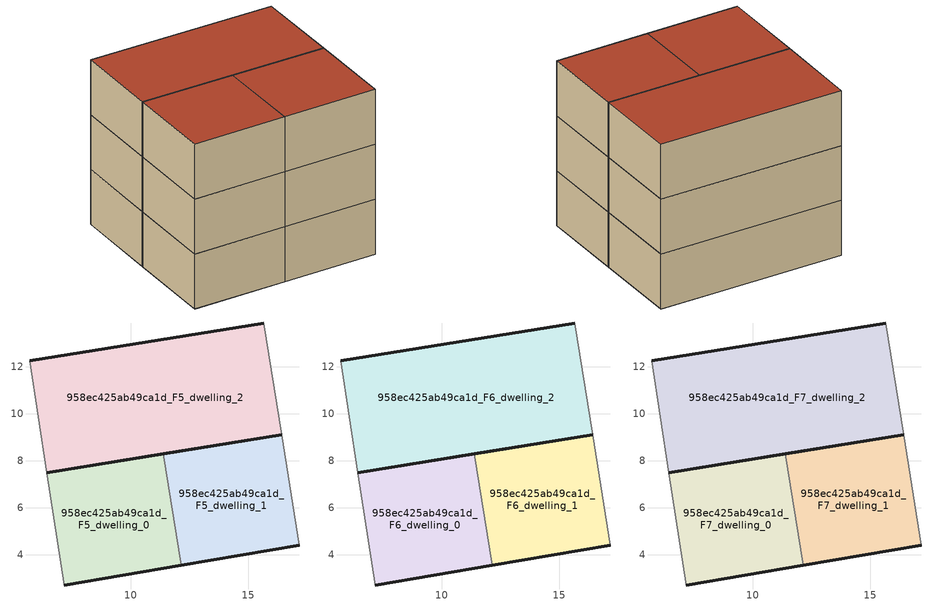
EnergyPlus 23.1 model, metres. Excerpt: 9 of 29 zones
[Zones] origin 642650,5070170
958ec425ab49ca1d_F5_dwelling_0
 floor to 958ec425ab49ca1d_F4_dwelling_0 (EU_floor_Construction): 12.16,3.57 11.39,8.3 6.43,7.5 7.17,2.72 z15
 wall outside (EU_wall_Construction): 6.43,7.5 11.39,8.3 / 12.16,3.57 7.17,2.72 z15:18
 wall adiabatic (EU_wall_Construction): 7.17,2.72 6.43,7.5 z15:18
 wall to 958ec425ab49ca1d_F5_dwelling_1 (EU_wall_Construction): 11.39,8.3 12.16,3.57 z15:18
958ec425ab49ca1d_F5_dwelling_1
 floor to 958ec425ab49ca1d_F4_dwelling_1 (EU_floor_Construction): 17.17,4.42 16.42,9.11 11.39,8.3 12.16,3.57 z15
 wall outside (EU_wall_Construction): 11.39,8.3 16.42,9.11 / 17.17,4.42 12.16,3.57 z15:18
 wall adiabatic (EU_wall_Construction): 16.42,9.11 17.17,4.42 z15:18
958ec425ab49ca1d_F5_dwelling_2
 floor to 958ec425ab49ca1d_F4_dwelling_2 (EU_floor_Construction): 16.42,9.11 15.65,13.86 5.7,12.26 6.43,7.5 z15
 wall outside (EU_wall_Construction): 5.7,12.26 15.65,13.86 / 16.42,9.11 6.43,7.5 z15:18
 wall adiabatic (EU_wall_Construction): 6.43,7.5 5.7,12.26 / 15.65,13.86 16.42,9.11 z15:18
958ec425ab49ca1d_F6_dwelling_0
 floor to 958ec425ab49ca1d_F5_dwelling_0 (EU_floor_Construction): 12.16,3.57 11.39,8.3 6.43,7.5 7.17,2.72 z18
 wall outside (EU_wall_Construction): 6.43,7.5 11.39,8.3 / 12.16,3.57 7.17,2.72 z18:21
 wall adiabatic (EU_wall_Construction): 7.17,2.72 6.43,7.5 z18:21
 wall to 958ec425ab49ca1d_F6_dwelling_1 (EU_wall_Construction): 11.39,8.3 12.16,3.57 z18:21
958ec425ab49ca1d_F6_dwelling_1
 floor to 958ec425ab49ca1d_F5_dwelling_1 (EU_floor_Construction): 17.17,4.42 16.42,9.11 11.39,8.3 12.16,3.57 z18
 wall outside (EU_wall_Construction): 11.39,8.3 16.42,9.11 / 17.17,4.42 12.16,3.57 z18:21
 wall adiabatic (EU_wall_Construction): 16.42,9.11 17.17,4.42 z18:21
958ec425ab49ca1d_F6_dwelling_2
 floor to 958ec425ab49ca1d_F5_dwelling_2 (EU_floor_Construction): 16.42,9.11 15.65,13.86 5.7,12.26 6.43,7.5 z18
 wall outside (EU_wall_Construction): 5.7,12.26 15.65,13.86 / 16.42,9.11 6.43,7.5 z18:21
 wall adiabatic (EU_wall_Construction): 6.43,7.5 5.7,12.26 / 15.65,13.86 16.42,9.11 z18:21
958ec425ab49ca1d_F7_dwelling_0
 floor to 958ec425ab49ca1d_F6_dwelling_0 (EU_floor_Construction): 12.16,3.57 11.39,8.3 6.43,7.5 7.17,2.72 z21
 wall outside (EU_wall_Construction): 6.43,7.5 11.39,8.3 / 12.16,3.57 7.17,2.72 z21:24
 wall adiabatic (EU_wall_Construction): 7.17,2.72 6.43,7.5 z21:24
 wall to 958ec425ab49ca1d_F7_dwelling_1 (EU_wall_Construction): 11.39,8.3 12.16,3.57 z21:24
 roof outside (EU_roof_Construction): 11.39,8.3 12.16,3.57 7.17,2.72 6.43,7.5 z24
958ec425ab49ca1d_F7_dwelling_1
 floor to 958ec425ab49ca1d_F6_dwelling_1 (EU_floor_Construction): 17.17,4.42 16.42,9.11 11.39,8.3 12.16,3.57 z21
 wall outside (EU_wall_Construction): 11.39,8.3 16.42,9.11 / 17.17,4.42 12.16,3.57 z21:24
 wall adiabatic (EU_wall_Construction): 16.42,9.11 17.17,4.42 z21:24
 roof outside (EU_roof_Construction): 16.42,9.11 17.17,4.42 12.16,3.57 11.39,8.3 z24
958ec425ab49ca1d_F7_dwelling_2
 floor to 958ec425ab49ca1d_F6_dwelling_2 (EU_floor_Construction): 16.42,9.11 15.65,13.86 5.7,12.26 6.43,7.5 z21
 wall outside (EU_wall_Construction): 5.7,12.26 15.65,13.86 / 16.42,9.11 6.43,7.5 z21:24
 wall adiabatic (EU_wall_Construction): 6.43,7.5 5.7,12.26 / 15.65,13.86 16.42,9.11 z21:24
 roof outside (EU_roof_Construction): 15.65,13.86 16.42,9.11 6.43,7.5 5.7,12.26 z24
[Building]
EU S2 Campaign: North Axis=0; Terrain=City; Solar Distribution=FullExterior
[Site:Location]
Lyon-Bron: Latitude=45.75; Longitude=5; Time Zone=1; Elevation=198
[SizingPeriod:WeatherFileDays]
AnnualSizingPeriod: Begin Month=1; Begin Day of Month=1; End Month=12; End Day of Month=31; Day of Week for Start Day=Monday; Use Weather File Daylight Saving Period=No; Use Weather File Rain and Snow Indicators=No
[MATERIAL]
EU_InternalMass_Material: Roughness=MediumRough; Thickness=0.1; Conductivity=1; Density=1800; Specific Heat=900; Thermal Absorptance=0.9; Solar Absorptance=0.7; Visible Absorptance=0.7
[MATERIAL:NOMASS] Roughness=MediumRough; Thermal Absorptance=0.9; Solar Absorptance=0.7; Visible Absorptance=0.7
Name | Thermal Resistance
EU_wall_NoMass | 0.776494
EU_roof_NoMass | 0.486893
EU_floor_NoMass | 0.421597
[CONSTRUCTION]
EU_wall_Construction: EU_wall_NoMass
EU_roof_Construction: EU_roof_NoMass
EU_floor_Construction: EU_floor_NoMass
EU_InternalMass_Construction: EU_InternalMass_Material
[ZONE] Type=1; Multiplier=1; Ceiling Height=autocalculate; Floor Area=autocalculate; Part of Total Floor Area=Yes
Name | Volume
958ec425ab49ca1d_F5_dwelling_0; 958ec425ab49ca1d_F6_dwelling_0; 958ec425ab49ca1d_F7_dwelling_0 | 72.8547
958ec425ab49ca1d_F5_dwelling_1; 958ec425ab49ca1d_F6_dwelling_1; 958ec425ab49ca1d_F7_dwelling_1 | 72.8657
958ec425ab49ca1d_F5_dwelling_2; 958ec425ab49ca1d_F6_dwelling_2; 958ec425ab49ca1d_F7_dwelling_2 | 145.701
[INTERNALMASS] Construction=EU_InternalMass_Construction
Name | Zone or ZoneList | Surface Area
958ec425ab49ca1d_F5_dwelling_0_EU_InternalMass | 958ec425ab49ca1d_F5_dwelling_0 | 36.4266
958ec425ab49ca1d_F5_dwelling_1_EU_InternalMass | 958ec425ab49ca1d_F5_dwelling_1 | 36.432
958ec425ab49ca1d_F5_dwelling_2_EU_InternalMass | 958ec425ab49ca1d_F5_dwelling_2 | 72.8562
958ec425ab49ca1d_F6_dwelling_0_EU_InternalMass | 958ec425ab49ca1d_F6_dwelling_0 | 36.4266
958ec425ab49ca1d_F6_dwelling_1_EU_InternalMass | 958ec425ab49ca1d_F6_dwelling_1 | 36.432
958ec425ab49ca1d_F6_dwelling_2_EU_InternalMass | 958ec425ab49ca1d_F6_dwelling_2 | 72.8562
958ec425ab49ca1d_F7_dwelling_0_EU_InternalMass | 958ec425ab49ca1d_F7_dwelling_0 | 36.4266
958ec425ab49ca1d_F7_dwelling_1_EU_InternalMass | 958ec425ab49ca1d_F7_dwelling_1 | 36.432
958ec425ab49ca1d_F7_dwelling_2_EU_InternalMass | 958ec425ab49ca1d_F7_dwelling_2 | 72.8562
[OTHEREQUIPMENT] Fuel Type=Electricity; Design Level Calculation Method=Watts/Area; Power per Zone Floor Area=1; Fraction Latent=0; Fraction Radiant=0; Fraction Lost=0; Carbon Dioxide Generation Rate=0; EndUse Subcategory=EU_Step8_InternalGains
Name | Zone or ZoneList or Space or SpaceList | Schedule
EU_Step8_InternalGain_958ec425ab49ca1d_F5_dwelling_0_f000 | 958ec425ab49ca1d_F5_dwelling_0 | EU_Step8_GainSchedule_958ec425ab49ca1d_F5_dwelling_0_f000
EU_Step8_InternalGain_958ec425ab49ca1d_F5_dwelling_1_f000 | 958ec425ab49ca1d_F5_dwelling_1 | EU_Step8_GainSchedule_958ec425ab49ca1d_F5_dwelling_1_f000
EU_Step8_InternalGain_958ec425ab49ca1d_F5_dwelling_2_f000 | 958ec425ab49ca1d_F5_dwelling_2 | EU_Step8_GainSchedule_958ec425ab49ca1d_F5_dwelling_2_f000
EU_Step8_InternalGain_958ec425ab49ca1d_F6_dwelling_0_f000 | 958ec425ab49ca1d_F6_dwelling_0 | EU_Step8_GainSchedule_958ec425ab49ca1d_F6_dwelling_0_f000
EU_Step8_InternalGain_958ec425ab49ca1d_F6_dwelling_1_f000 | 958ec425ab49ca1d_F6_dwelling_1 | EU_Step8_GainSchedule_958ec425ab49ca1d_F6_dwelling_1_f000
EU_Step8_InternalGain_958ec425ab49ca1d_F6_dwelling_2_f000 | 958ec425ab49ca1d_F6_dwelling_2 | EU_Step8_GainSchedule_958ec425ab49ca1d_F6_dwelling_2_f000
EU_Step8_InternalGain_958ec425ab49ca1d_F7_dwelling_0_f000 | 958ec425ab49ca1d_F7_dwelling_0 | EU_Step8_GainSchedule_958ec425ab49ca1d_F7_dwelling_0_f000
EU_Step8_InternalGain_958ec425ab49ca1d_F7_dwelling_1_f000 | 958ec425ab49ca1d_F7_dwelling_1 | EU_Step8_GainSchedule_958ec425ab49ca1d_F7_dwelling_1_f000
EU_Step8_InternalGain_958ec425ab49ca1d_F7_dwelling_2_f000 | 958ec425ab49ca1d_F7_dwelling_2 | EU_Step8_GainSchedule_958ec425ab49ca1d_F7_dwelling_2_f000
[ZONEVENTILATION:DESIGNFLOWRATE] Schedule=EU_AlwaysOn; Design Flow Rate Calculation Method=AirChanges/Hour; Air Changes per Hour=0.693814; Ventilation Type=Natural; Fan Pressure Rise=0; Fan Total Efficiency=1; Constant Term Coefficient=1; Temperature Term Coefficient=0; Velocity Term Coefficient=0; Velocity Squared Term Coefficient=0; Minimum Indoor Temperature=-100; Maximum Indoor Temperature=100; Delta Temperature=-100; Minimum Outdoor Temperature=-100; Maximum Outdoor Temperature=100; Maximum Wind Speed=40
Name | Zone or ZoneList or Space or SpaceList
EU_ConstantAir_958ec425ab49ca1d_F5_dwelling_0 | 958ec425ab49ca1d_F5_dwelling_0
EU_ConstantAir_958ec425ab49ca1d_F5_dwelling_1 | 958ec425ab49ca1d_F5_dwelling_1
EU_ConstantAir_958ec425ab49ca1d_F5_dwelling_2 | 958ec425ab49ca1d_F5_dwelling_2
EU_ConstantAir_958ec425ab49ca1d_F6_dwelling_0 | 958ec425ab49ca1d_F6_dwelling_0
EU_ConstantAir_958ec425ab49ca1d_F6_dwelling_1 | 958ec425ab49ca1d_F6_dwelling_1
EU_ConstantAir_958ec425ab49ca1d_F6_dwelling_2 | 958ec425ab49ca1d_F6_dwelling_2
EU_ConstantAir_958ec425ab49ca1d_F7_dwelling_0 | 958ec425ab49ca1d_F7_dwelling_0
EU_ConstantAir_958ec425ab49ca1d_F7_dwelling_1 | 958ec425ab49ca1d_F7_dwelling_1
EU_ConstantAir_958ec425ab49ca1d_F7_dwelling_2 | 958ec425ab49ca1d_F7_dwelling_2
[HVACTEMPLATE:THERMOSTAT] Constant Heating Setpoint=20; Constant Cooling Setpoint=50
EU_HeatOnly_958ec425ab49ca1d_F0_dwelling_1; EU_HeatOnly_958ec425ab49ca1d_F0_dwelling_2; EU_HeatOnly_958ec425ab49ca1d_F0_dwelling_3; EU_HeatOnly_958ec425ab49ca1d_F1_dwelling_0; EU_HeatOnly_958ec425ab49ca1d_F1_dwelling_1; EU_HeatOnly_958ec425ab49ca1d_F1_dwelling_2; EU_HeatOnly_958ec425ab49ca1d_F1_dwelling_3; EU_HeatOnly_958ec425ab49ca1d_F2_dwelling_0; EU_HeatOnly_958ec425ab49ca1d_F2_dwelling_1; EU_HeatOnly_958ec425ab49ca1d_F2_dwelling_2; EU_HeatOnly_958ec425ab49ca1d_F2_dwelling_3; EU_HeatOnly_958ec425ab49ca1d_F3_dwelling_0; EU_HeatOnly_958ec425ab49ca1d_F3_dwelling_1; EU_HeatOnly_958ec425ab49ca1d_F3_dwelling_2; EU_HeatOnly_958ec425ab49ca1d_F3_dwelling_3; EU_HeatOnly_958ec425ab49ca1d_F4_dwelling_0; EU_HeatOnly_958ec425ab49ca1d_F4_dwelling_1; EU_HeatOnly_958ec425ab49ca1d_F4_dwelling_2; EU_HeatOnly_958ec425ab49ca1d_F4_dwelling_3; EU_HeatOnly_958ec425ab49ca1d_F5_dwelling_0; EU_HeatOnly_958ec425ab49ca1d_F5_dwelling_1; EU_HeatOnly_958ec425ab49ca1d_F5_dwelling_2; EU_HeatOnly_958ec425ab49ca1d_F6_dwelling_0; EU_HeatOnly_958ec425ab49ca1d_F6_dwelling_1; EU_HeatOnly_958ec425ab49ca1d_F6_dwelling_2; EU_HeatOnly_958ec425ab49ca1d_F7_dwelling_0; EU_HeatOnly_958ec425ab49ca1d_F7_dwelling_1; EU_HeatOnly_958ec425ab49ca1d_F7_dwelling_2
[HVACTEMPLATE:ZONE:IDEALLOADSAIRSYSTEM] System Availability Schedule=EU_AlwaysOn; Maximum Heating Supply Air Temperature=50; Minimum Cooling Supply Air Temperature=13; Maximum Heating Supply Air Humidity Ratio=0.0156; Minimum Cooling Supply Air Humidity Ratio=0.0077; Heating Limit=NoLimit; Cooling Limit=NoLimit; Heating Availability Schedule=EU_AlwaysOn; Cooling Availability Schedule=EU_CoolingOff; Dehumidification Control Type=ConstantSensibleHeatRatio; Cooling Sensible Heat Ratio=0.7; Dehumidification Setpoint=60; Humidification Control Type=None; Humidification Setpoint=30; Outdoor Air Method=None; Outdoor Air Flow Rate per Person=0.00944; Outdoor Air Flow Rate per Zone Floor Area=0; Outdoor Air Flow Rate per Zone=0; Demand Controlled Ventilation Type=None; Outdoor Air Economizer Type=NoEconomizer; Heat Recovery Type=None; Sensible Heat Recovery Effectiveness=0.7; Latent Heat Recovery Effectiveness=0.65
Name | Template Thermostat
958ec425ab49ca1d_F5_dwelling_0 | EU_HeatOnly_958ec425ab49ca1d_F5_dwelling_0
958ec425ab49ca1d_F5_dwelling_1 | EU_HeatOnly_958ec425ab49ca1d_F5_dwelling_1
958ec425ab49ca1d_F5_dwelling_2 | EU_HeatOnly_958ec425ab49ca1d_F5_dwelling_2
958ec425ab49ca1d_F6_dwelling_0 | EU_HeatOnly_958ec425ab49ca1d_F6_dwelling_0
958ec425ab49ca1d_F6_dwelling_1 | EU_HeatOnly_958ec425ab49ca1d_F6_dwelling_1
958ec425ab49ca1d_F6_dwelling_2 | EU_HeatOnly_958ec425ab49ca1d_F6_dwelling_2
958ec425ab49ca1d_F7_dwelling_0 | EU_HeatOnly_958ec425ab49ca1d_F7_dwelling_0
958ec425ab49ca1d_F7_dwelling_1 | EU_HeatOnly_958ec425ab49ca1d_F7_dwelling_1
958ec425ab49ca1d_F7_dwelling_2 | EU_HeatOnly_958ec425ab49ca1d_F7_dwelling_2
[SIZING:ZONE] Zone Cooling Design Supply Air Temperature Input Method=SupplyAirTemperature; Zone Cooling Design Supply Air Temperature=13; Zone Heating Design Supply Air Temperature Input Method=SupplyAirTemperature; Zone Heating Design Supply Air Temperature=50; Zone Cooling Design Supply Air Humidity Ratio=0.008; Zone Heating Design Supply Air Humidity Ratio=0.008; Cooling Design Air Flow Method=DesignDay; Cooling Design Air Flow Rate=0; Cooling Minimum Air Flow per Zone Floor Area=0.000762; Cooling Minimum Air Flow=0; Cooling Minimum Air Flow Fraction=0.2; Heating Design Air Flow Method=DesignDay; Heating Design Air Flow Rate=0; Heating Maximum Air Flow per Zone Floor Area=0.002032; Heating Maximum Air Flow=0.141576; Heating Maximum Air Flow Fraction=0.3; Account for Dedicated Outdoor Air System=No; Dedicated Outdoor Air System Control Strategy=NeutralSupplyAir; Dedicated Outdoor Air Low Setpoint Temperature for Design=autosize; Dedicated Outdoor Air High Setpoint Temperature for Design=autosize; Zone Load Sizing Method=Sensible Load Only No Latent Load; Zone Latent Cooling Design Supply Air Humidity Ratio Input Method=HumidityRatioDifference; Zone Cooling Design Supply Air Humidity Ratio Difference=0.005; Zone Latent Heating Design Supply Air Humidity Ratio Input Method=HumidityRatioDifference; Zone Humidification Design Supply Air Humidity Ratio Difference=0.005
958ec425ab49ca1d_F5_dwelling_0; 958ec425ab49ca1d_F5_dwelling_1; 958ec425ab49ca1d_F5_dwelling_2; 958ec425ab49ca1d_F6_dwelling_0; 958ec425ab49ca1d_F6_dwelling_1; 958ec425ab49ca1d_F6_dwelling_2; 958ec425ab49ca1d_F7_dwelling_0; 958ec425ab49ca1d_F7_dwelling_1; 958ec425ab49ca1d_F7_dwelling_2
[SCHEDULE:CONSTANT]
Name | Hourly Value
EU_AlwaysOn | 1
EU_CoolingOff | 0
[SCHEDULE:FILE] Column Number=1; Rows to Skip at Top=0; Number of Hours of Data=8760; Column Separator=Comma; Interpolate to Timestep=No; Minutes per Item=60; Adjust Schedule for Daylight Savings=Yes
Name | File
EU_Step8_GainSchedule_958ec425ab49ca1d_F5_dwelling_0_f000 | ../../schedules/958ec425ab49ca1d/958ec425ab49ca1d_F5_dwelling_0_f000_gain.csv
EU_Step8_GainSchedule_958ec425ab49ca1d_F5_dwelling_1_f000 | ../../schedules/958ec425ab49ca1d/958ec425ab49ca1d_F5_dwelling_1_f000_gain.csv
EU_Step8_GainSchedule_958ec425ab49ca1d_F5_dwelling_2_f000 | ../../schedules/958ec425ab49ca1d/958ec425ab49ca1d_F5_dwelling_2_f000_gain.csv
EU_Step8_GainSchedule_958ec425ab49ca1d_F6_dwelling_0_f000 | ../../schedules/958ec425ab49ca1d/958ec425ab49ca1d_F6_dwelling_0_f000_gain.csv
EU_Step8_GainSchedule_958ec425ab49ca1d_F6_dwelling_1_f000 | ../../schedules/958ec425ab49ca1d/958ec425ab49ca1d_F6_dwelling_1_f000_gain.csv
EU_Step8_GainSchedule_958ec425ab49ca1d_F6_dwelling_2_f000 | ../../schedules/958ec425ab49ca1d/958ec425ab49ca1d_F6_dwelling_2_f000_gain.csv
EU_Step8_GainSchedule_958ec425ab49ca1d_F7_dwelling_0_f000 | ../../schedules/958ec425ab49ca1d/958ec425ab49ca1d_F7_dwelling_0_f000_gain.csv
EU_Step8_GainSchedule_958ec425ab49ca1d_F7_dwelling_1_f000 | ../../schedules/958ec425ab49ca1d/958ec425ab49ca1d_F7_dwelling_1_f000_gain.csv
EU_Step8_GainSchedule_958ec425ab49ca1d_F7_dwelling_2_f000 | ../../schedules/958ec425ab49ca1d/958ec425ab49ca1d_F7_dwelling_2_f000_gain.csv
